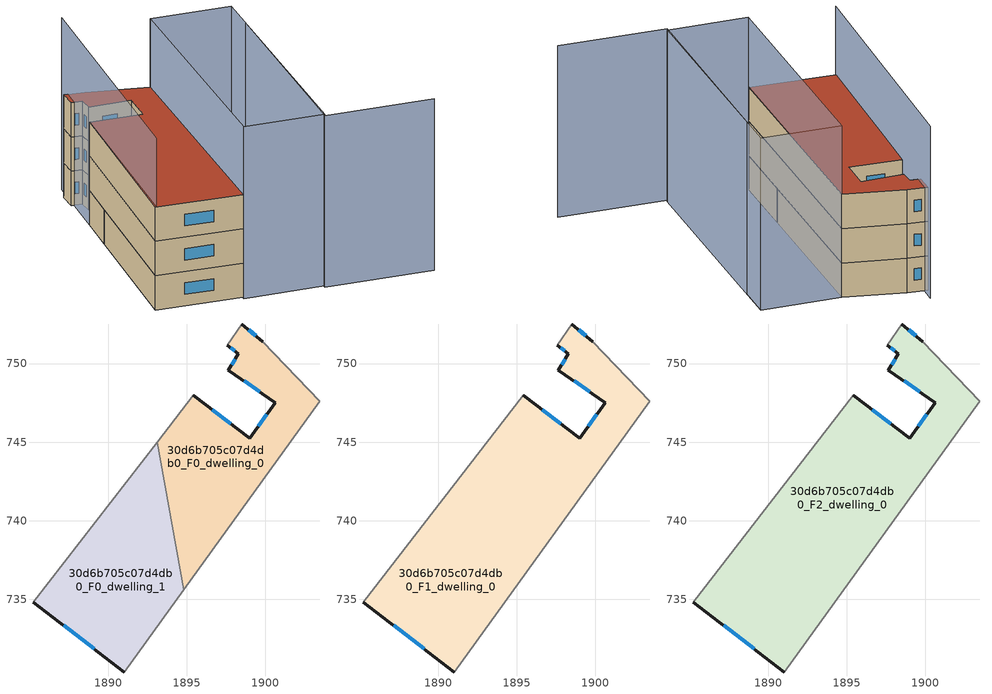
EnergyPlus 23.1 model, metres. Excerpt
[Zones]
30d6b705c07d4db0_F0_dwelling_0
 floor ground (EU_floor_Construction): 1899.84,751.4 1903.48,747.61 1894.82,735.6 1893.12,744.99 1895.43,747.97 1899.01,745.26 1900.66,747.52 1897.66,749.58 1898.3,750.62 1897.58,751.18 1898.52,752.52 z0
 wall outside (EU_wall_Construction): 1899.84,751.4 1898.52,752.52 / 1897.58,751.18 1898.3,750.62 1897.66,749.58 1900.66,747.52 1899.01,745.26 1895.43,747.97 z0:3
 wall adiabatic (EU_wall_Construction): 1898.52,752.52 1897.58,751.18 / 1894.82,735.6 1903.48,747.61 1899.84,751.4 / 1895.43,747.97 1893.12,744.99 z0:3
 wall to 30d6b705c07d4db0_F0_dwelling_1 (EU_wall_Construction): 1893.12,744.99 1894.82,735.6 z0:3
 window (EU_Window_Construction): 1899.4,751.77 1898.96,752.14 / 1897.81,746.16 1896.62,747.06 / 1900.11,746.76 1899.56,746.01 / 1898.66,748.89 1899.66,748.2 / 1898.08,750.27 1897.87,749.92 / 1897.82,750.99 1898.06,750.8 z1:2
30d6b705c07d4db0_F0_dwelling_1
 floor ground (EU_floor_Construction): 1893.12,744.99 1894.82,735.6 1891.05,730.37 1885.24,734.82 z0
 wall outside (EU_wall_Construction): 1885.24,734.82 1891.05,730.37 z0:3
 wall adiabatic (EU_wall_Construction): 1891.05,730.37 1894.82,735.6 / 1893.12,744.99 1885.24,734.82 z0:3
 window (EU_Window_Construction): 1887.17,733.33 1889.11,731.85 z1:2
30d6b705c07d4db0_F1_dwelling_0
 floor to 30d6b705c07d4db0_F0_dwelling_0 (EU_floor_Construction): 1899.84,751.4 1903.48,747.61 1894.82,735.6 1893.12,744.99 1895.43,747.97 1899.01,745.26 1900.66,747.52 1897.66,749.58 1898.3,750.62 1897.58,751.18 1898.52,752.52 z3
 floor to 30d6b705c07d4db0_F0_dwelling_1 (EU_floor_Construction): 1893.12,744.99 1894.82,735.6 1891.05,730.37 1885.24,734.82 z3
 wall outside (EU_wall_Construction): 1897.58,751.18 1898.3,750.62 1897.66,749.58 1900.66,747.52 1899.01,745.26 1895.43,747.97 / 1899.84,751.4 1898.52,752.52 / 1885.24,734.82 1891.05,730.37 z3:6
 wall adiabatic (EU_wall_Construction): 1898.52,752.52 1897.58,751.18 / 1891.05,730.37 1903.48,747.61 1899.84,751.4 / 1895.43,747.97 1885.24,734.82 z3:6
 window (EU_Window_Construction): 1897.82,750.99 1898.06,750.8 / 1899.4,751.77 1898.96,752.14 / 1887.17,733.33 1889.11,731.85 / 1897.81,746.16 1896.62,747.06 / 1900.11,746.76 1899.56,746.01 / 1898.66,748.89 1899.66,748.2 / 1898.08,750.27 1897.87,749.92 z4:5
30d6b705c07d4db0_F2_dwelling_0
 floor to 30d6b705c07d4db0_F1_dwelling_0 (EU_floor_Construction): 1899.84,751.4 1903.48,747.61 1891.05,730.37 1885.24,734.82 1895.43,747.97 1899.01,745.26 1900.66,747.52 1897.66,749.58 1898.3,750.62 1897.58,751.18 1898.52,752.52 z6
 wall outside (EU_wall_Construction): 1897.58,751.18 1898.3,750.62 1897.66,749.58 1900.66,747.52 1899.01,745.26 1895.43,747.97 / 1899.84,751.4 1898.52,752.52 / 1885.24,734.82 1891.05,730.37 z6:9
 wall adiabatic (EU_wall_Construction): 1898.52,752.52 1897.58,751.18 / 1891.05,730.37 1903.48,747.61 1899.84,751.4 / 1895.43,747.97 1885.24,734.82 z6:9
 window (EU_Window_Construction): 1897.82,750.99 1898.06,750.8 / 1899.4,751.77 1898.96,752.14 / 1887.17,733.33 1889.11,731.85 / 1897.81,746.16 1896.62,747.06 / 1900.11,746.76 1899.56,746.01 / 1898.66,748.89 1899.66,748.2 / 1898.08,750.27 1897.87,749.92 z7:8
 roof outside (EU_roof_Construction): 1891.05,730.37 1903.48,747.61 1899.84,751.4 1898.52,752.52 1897.58,751.18 1898.3,750.62 1897.66,749.58 1900.66,747.52 1899.01,745.26 1895.43,747.97 1885.24,734.82 z9
shading: 1899.66,753.49 1885.3,734.77 / 1903.71,720.66 1896.26,726.07 / 1896.26,726.07 1909.01,743.6 / 1890.93,730.2 1903.48,747.61 / 1903.48,747.61 1909.01,743.62 / 1909.01,743.62 1896.46,726.22 / 1896.46,726.22 1890.93,730.2 z0:15
[Building]
EU S2 Campaign: North Axis=0; Terrain=City; Solar Distribution=FullExterior
[Site:Location]
Bologna: Latitude=44.5; Longitude=11.25; Time Zone=1; Elevation=37
[SizingPeriod:WeatherFileDays]
AnnualSizingPeriod: Begin Month=1; Begin Day of Month=1; End Month=12; End Day of Month=31; Day of Week for Start Day=Monday; Use Weather File Daylight Saving Period=No; Use Weather File Rain and Snow Indicators=No
[MATERIAL]
EU_InternalMass_Material: Roughness=MediumRough; Thickness=0.1; Conductivity=1; Density=1800; Specific Heat=900; Thermal Absorptance=0.9; Solar Absorptance=0.7; Visible Absorptance=0.7
[MATERIAL:NOMASS] Roughness=MediumRough; Thermal Absorptance=0.9; Solar Absorptance=0.7; Visible Absorptance=0.7
Name | Thermal Resistance
EU_wall_NoMass | 0.937881
EU_roof_NoMass | 0.548572
EU_floor_NoMass | 0.71348
[WINDOWMATERIAL:SIMPLEGLAZINGSYSTEM]
EU_Window_SimpleGlazing: UFactor=4.25633; Solar Heat Gain Coefficient=0.85; Visible Transmittance=0.85
[CONSTRUCTION]
EU_wall_Construction: EU_wall_NoMass
EU_roof_Construction: EU_roof_NoMass
EU_floor_Construction: EU_floor_NoMass
EU_Window_Construction: EU_Window_SimpleGlazing
EU_InternalMass_Construction: EU_InternalMass_Material
[ZONE] Type=1; Multiplier=1; Ceiling Height=autocalculate; Floor Area=autocalculate; Part of Total Floor Area=Yes
Name | Volume
30d6b705c07d4db0_F0_dwelling_0 | 207.746
30d6b705c07d4db0_F1_dwelling_0; 30d6b705c07d4db0_F2_dwelling_0 | 415.503
30d6b705c07d4db0_F0_dwelling_1 | 207.75
[INTERNALMASS] Construction=EU_InternalMass_Construction
Name | Zone or ZoneList | Surface Area
30d6b705c07d4db0_F0_dwelling_0_EU_InternalMass | 30d6b705c07d4db0_F0_dwelling_0 | 69.2486
30d6b705c07d4db0_F0_dwelling_1_EU_InternalMass | 30d6b705c07d4db0_F0_dwelling_1 | 69.2499
30d6b705c07d4db0_F1_dwelling_0_EU_InternalMass | 30d6b705c07d4db0_F1_dwelling_0 | 138.501
30d6b705c07d4db0_F2_dwelling_0_EU_InternalMass | 30d6b705c07d4db0_F2_dwelling_0 | 138.501
[OTHEREQUIPMENT] Fuel Type=Electricity; Design Level Calculation Method=Watts/Area; Power per Zone Floor Area=1; Fraction Latent=0; Fraction Radiant=0; Fraction Lost=0; Carbon Dioxide Generation Rate=0; EndUse Subcategory=EU_Step8_InternalGains
Name | Zone or ZoneList or Space or SpaceList | Schedule
EU_Step8_InternalGain_30d6b705c07d4db0_F0_dwelling_0_f000 | 30d6b705c07d4db0_F0_dwelling_0 | EU_Step8_GainSchedule_30d6b705c07d4db0_F0_dwelling_0_f000
EU_Step8_InternalGain_30d6b705c07d4db0_F0_dwelling_1_f000 | 30d6b705c07d4db0_F0_dwelling_1 | EU_Step8_GainSchedule_30d6b705c07d4db0_F0_dwelling_1_f000
EU_Step8_InternalGain_30d6b705c07d4db0_F1_dwelling_0_f000 | 30d6b705c07d4db0_F1_dwelling_0 | EU_Step8_GainSchedule_30d6b705c07d4db0_F1_dwelling_0_f000
EU_Step8_InternalGain_30d6b705c07d4db0_F2_dwelling_0_f000 | 30d6b705c07d4db0_F2_dwelling_0 | EU_Step8_GainSchedule_30d6b705c07d4db0_F2_dwelling_0_f000
[ZONEVENTILATION:DESIGNFLOWRATE] Schedule=EU_AlwaysOn; Design Flow Rate Calculation Method=AirChanges/Hour; Air Changes per Hour=0.687892; Ventilation Type=Natural; Fan Pressure Rise=0; Fan Total Efficiency=1; Constant Term Coefficient=1; Temperature Term Coefficient=0; Velocity Term Coefficient=0; Velocity Squared Term Coefficient=0; Minimum Indoor Temperature=-100; Maximum Indoor Temperature=100; Delta Temperature=-100; Minimum Outdoor Temperature=-100; Maximum Outdoor Temperature=100; Maximum Wind Speed=40
Name | Zone or ZoneList or Space or SpaceList
EU_ConstantAir_30d6b705c07d4db0_F0_dwelling_0 | 30d6b705c07d4db0_F0_dwelling_0
EU_ConstantAir_30d6b705c07d4db0_F0_dwelling_1 | 30d6b705c07d4db0_F0_dwelling_1
EU_ConstantAir_30d6b705c07d4db0_F1_dwelling_0 | 30d6b705c07d4db0_F1_dwelling_0
EU_ConstantAir_30d6b705c07d4db0_F2_dwelling_0 | 30d6b705c07d4db0_F2_dwelling_0
[HVACTEMPLATE:THERMOSTAT] Constant Heating Setpoint=20; Constant Cooling Setpoint=50
EU_HeatOnly_30d6b705c07d4db0_F0_dwelling_0; EU_HeatOnly_30d6b705c07d4db0_F0_dwelling_1; EU_HeatOnly_30d6b705c07d4db0_F1_dwelling_0; EU_HeatOnly_30d6b705c07d4db0_F2_dwelling_0
[HVACTEMPLATE:ZONE:IDEALLOADSAIRSYSTEM] System Availability Schedule=EU_AlwaysOn; Maximum Heating Supply Air Temperature=50; Minimum Cooling Supply Air Temperature=13; Maximum Heating Supply Air Humidity Ratio=0.0156; Minimum Cooling Supply Air Humidity Ratio=0.0077; Heating Limit=NoLimit; Cooling Limit=NoLimit; Heating Availability Schedule=EU_AlwaysOn; Cooling Availability Schedule=EU_CoolingOff; Dehumidification Control Type=ConstantSensibleHeatRatio; Cooling Sensible Heat Ratio=0.7; Dehumidification Setpoint=60; Humidification Control Type=None; Humidification Setpoint=30; Outdoor Air Method=None; Outdoor Air Flow Rate per Person=0.00944; Outdoor Air Flow Rate per Zone Floor Area=0; Outdoor Air Flow Rate per Zone=0; Demand Controlled Ventilation Type=None; Outdoor Air Economizer Type=NoEconomizer; Heat Recovery Type=None; Sensible Heat Recovery Effectiveness=0.7; Latent Heat Recovery Effectiveness=0.65
Name | Template Thermostat
30d6b705c07d4db0_F0_dwelling_0 | EU_HeatOnly_30d6b705c07d4db0_F0_dwelling_0
30d6b705c07d4db0_F0_dwelling_1 | EU_HeatOnly_30d6b705c07d4db0_F0_dwelling_1
30d6b705c07d4db0_F1_dwelling_0 | EU_HeatOnly_30d6b705c07d4db0_F1_dwelling_0
30d6b705c07d4db0_F2_dwelling_0 | EU_HeatOnly_30d6b705c07d4db0_F2_dwelling_0
[SIZING:ZONE] Zone Cooling Design Supply Air Temperature Input Method=SupplyAirTemperature; Zone Cooling Design Supply Air Temperature=13; Zone Heating Design Supply Air Temperature Input Method=SupplyAirTemperature; Zone Heating Design Supply Air Temperature=50; Zone Cooling Design Supply Air Humidity Ratio=0.008; Zone Heating Design Supply Air Humidity Ratio=0.008; Cooling Design Air Flow Method=DesignDay; Cooling Design Air Flow Rate=0; Cooling Minimum Air Flow per Zone Floor Area=0.000762; Cooling Minimum Air Flow=0; Cooling Minimum Air Flow Fraction=0.2; Heating Design Air Flow Method=DesignDay; Heating Design Air Flow Rate=0; Heating Maximum Air Flow per Zone Floor Area=0.002032; Heating Maximum Air Flow=0.141576; Heating Maximum Air Flow Fraction=0.3; Account for Dedicated Outdoor Air System=No; Dedicated Outdoor Air System Control Strategy=NeutralSupplyAir; Dedicated Outdoor Air Low Setpoint Temperature for Design=autosize; Dedicated Outdoor Air High Setpoint Temperature for Design=autosize; Zone Load Sizing Method=Sensible Load Only No Latent Load; Zone Latent Cooling Design Supply Air Humidity Ratio Input Method=HumidityRatioDifference; Zone Cooling Design Supply Air Humidity Ratio Difference=0.005; Zone Latent Heating Design Supply Air Humidity Ratio Input Method=HumidityRatioDifference; Zone Humidification Design Supply Air Humidity Ratio Difference=0.005
30d6b705c07d4db0_F0_dwelling_0; 30d6b705c07d4db0_F0_dwelling_1; 30d6b705c07d4db0_F1_dwelling_0; 30d6b705c07d4db0_F2_dwelling_0
[SCHEDULE:CONSTANT]
Name | Hourly Value
EU_AlwaysOn | 1
EU_CoolingOff | 0
[SCHEDULE:FILE] Column Number=1; Rows to Skip at Top=0; Number of Hours of Data=8760; Column Separator=Comma; Interpolate to Timestep=No; Minutes per Item=60; Adjust Schedule for Daylight Savings=Yes
Name | File
EU_Step8_GainSchedule_30d6b705c07d4db0_F0_dwelling_0_f000 | ../../schedules/30d6b705c07d4db0/30d6b705c07d4db0_F0_dwelling_0_f000_gain.csv
EU_Step8_GainSchedule_30d6b705c07d4db0_F0_dwelling_1_f000 | ../../schedules/30d6b705c07d4db0/30d6b705c07d4db0_F0_dwelling_1_f000_gain.csv
EU_Step8_GainSchedule_30d6b705c07d4db0_F1_dwelling_0_f000 | ../../schedules/30d6b705c07d4db0/30d6b705c07d4db0_F1_dwelling_0_f000_gain.csv
EU_Step8_GainSchedule_30d6b705c07d4db0_F2_dwelling_0_f000 | ../../schedules/30d6b705c07d4db0/30d6b705c07d4db0_F2_dwelling_0_f000_gain.csv
